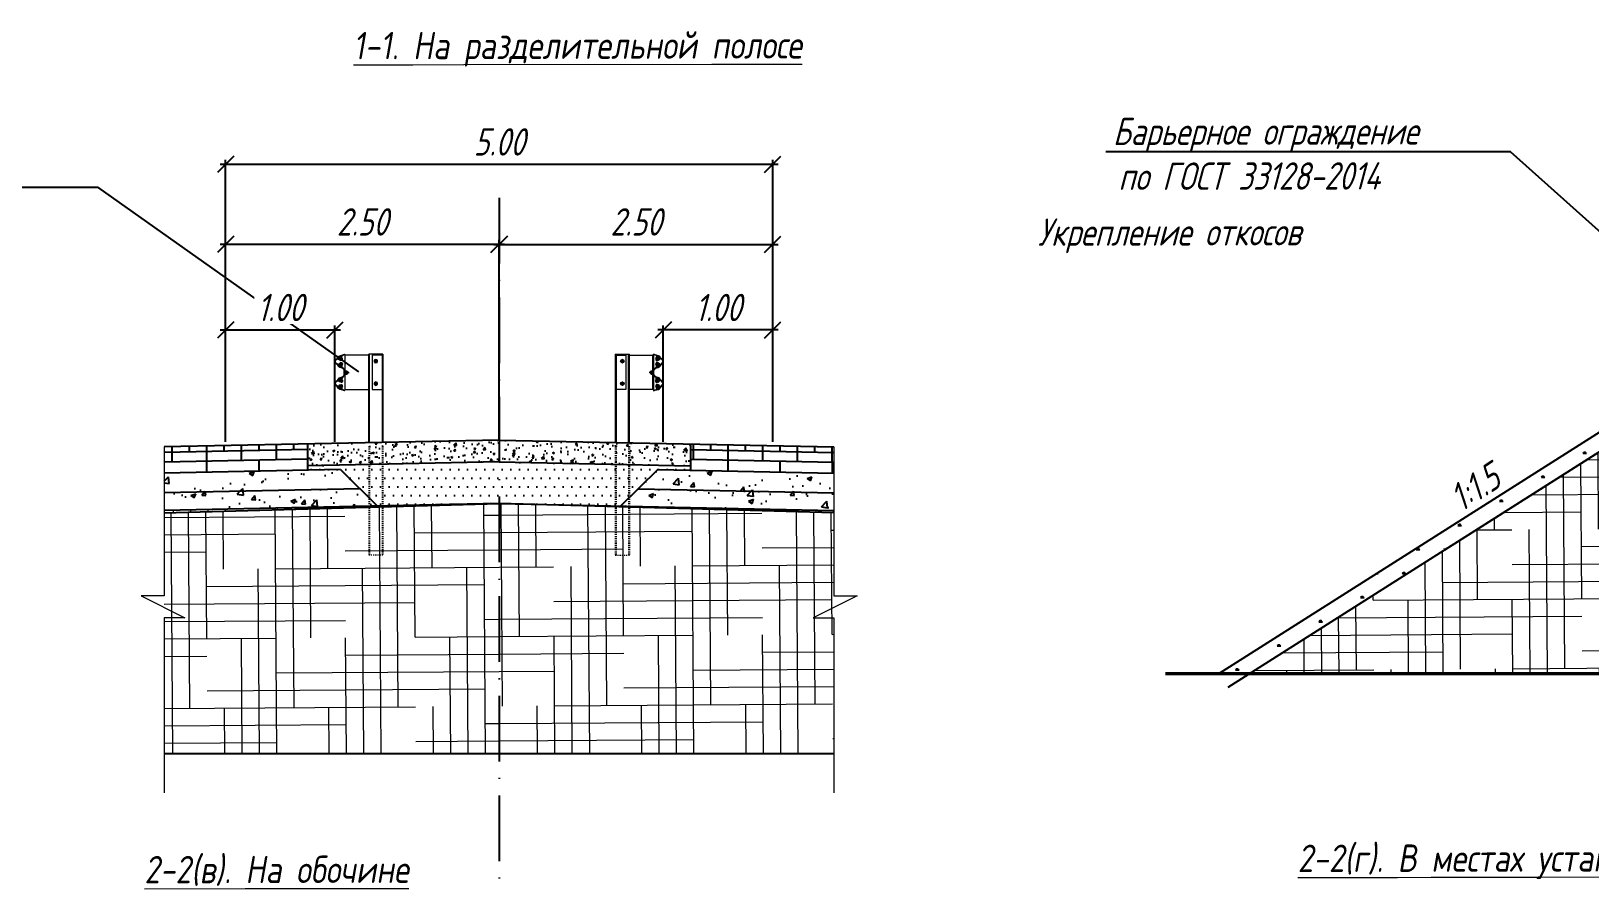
# Model space of a CAD drawing. Header units: millimetres. Extents: x 4241 to 6572, y 870 to 1291.
# Drawn here: x 6226.5 to 6368.9, y 950.5 to 1028.8 of the extents above; entities that cross this region are included whole.
import ezdxf

# ---------------------------------------------------------------- set-up
doc = ezdxf.new("R2010")
doc.units = ezdxf.units.MM
doc.linetypes.add('ACAD_ISO10W100', pattern=[18, 12, -3, 0, -3])
doc.linetypes.add('DASHEDX2', pattern=[38.1, 25.4, -12.7])
doc.layers.get('DEFPOINTS').update_dxf_attribs({"color": 2})
doc.layers.add('1-БО', color=5, linetype='Continuous', lineweight=18)
doc.layers.add('ДО_проект', color=7, linetype='Continuous', lineweight=13)
doc.layers.add('все', color=7, linetype='Continuous')
doc.layers.add('ПРОЕКТ', color=7, linetype='Continuous')
doc.styles.add('M', font='romand.shx', dxfattribs={"width": 0.8, "oblique": 10})
doc.styles.add('ROMANS', font='romans.shx', dxfattribs={"width": 0.75, "oblique": 15})
doc.linetypes.add('zem', pattern='A,1.9,[130,ltypeshp.shx,S=2.4,R=135,X=0.5,Y=-1.8],2,[130,ltypeshp.shx,S=2.4,R=135,X=0.5,Y=-1.8],2,[130,ltypeshp.shx,S=2.4,R=135,X=0.5,Y=-1.8],3.8', length=9.7)
doc.dimstyles.new('Размер1-200', dxfattribs={"dimtxt": 2.5, "dimasz": 1.5, "dimexe": 0.4, "dimexo": 0.0625, "dimgap": 0.5, "dimtad": 1, "dimlfac": 0.2, "dimzin": 0, "dimdsep": 46, "dimtxsty": 'ROMANS', "dimblk": 'OBLIQUE', "dimcen": 0, "dimdle": 0.5, "dimadec": 0, "dimazin": 0, "dimtfac": 1, "dimtmove": 0, "dimatfit": 3, "dimfxl": 1, "dimtolj": 1, "dimtzin": 0, "dimarcsym": 0})
pattern_1 = [(0.4, (2497.999, -233.9371), (6.3387625, 1.6317923), [25.4, -12.7]), (90.4, (2497.999, -233.9371), (-1.5431303, -6.360928), [25.4, -12.7])]
pattern_2 = [(90, (3966.0587, -473.292), (-1.5875, 1e-16), [])]
pattern_3 = [(90, (3966.0587, -473.292), (-3.175, 2e-16), [])]
pattern_4 = [(90, (3966.0587, -473.292), (-4.7625, 3e-16), [])]
pattern_5 = [(50, (3966.0587, -473.292), (4.5546167, -0.398477), [0.47625, -5.23875]), (355, (3966.0587, -473.292), (-0.8810855, 4.776421), [0.381, -4.1910146]), (100.45144, (3966.4382, -473.3253), (3.673531, 4.377944), [0.40475, -4.452256]), (46.1842, (3966.0587, -472.022), (6.776976, -1.051058), [0.714375, -7.858125]), (96.63556, (3966.6234, -472.1097), (5.935103, 6.185653), [0.607126, -6.67839]), (351.18415, (3966.059, -472.022), (5.935103, 6.185653), [0.5715, -6.286493]), (21, (3966.6937, -472.3396), (3.79036, -2.55663), [0.47625, -5.23875]), (326, (3966.6937, -472.3396), (1.545051, 4.604699), [0.381, -4.191]), (71.45144, (3967.0095, -472.5526), (5.3354105, 2.048069), [0.40475, -4.4522484]), (37.5, (3966.0587, -473.292), (0.0772151, 2.113876), [0, -4.1402, 0, -4.2545, 0, -4.206875]), (7.5, (3966.0587, -473.292), (1.6704916, 2.5045144), [0, -2.4257, 0, -4.04495, 0, -1.603375]), (327.5, (3964.6426, -473.292), (3.3897649, -0.1432186), [0, -1.5875, 0, -4.953, 0, -6.57225]), (317.5, (3964.0076, -473.292), (3.7032295, 0.6356623), [0, -2.06375, 0, -3.2893, 0, -4.66725])]
pattern_6 = [(0, (3966.0587, -473.2921), (0.396875, 0.79375), [0, -0.79375])]
pattern_7 = [(50, (5444.2624, 1920.7761), (1.7931505, -0.1568803), [0.1875, -2.0625]), (355, (5444.2624, 1920.776), (-0.3468783, 1.8804803), [0.15, -1.65]), (100.45144, (5444.4119, 1920.763), (1.446272, 1.7236), [0.1593505, -1.7528553]), (46.1842, (5444.2624, 1921.276), (2.6681033, -0.4137982), [0.28125, -3.09375]), (96.63564, (5444.4848, 1921.2416), (2.336655, 2.4352965), [0.239026, -2.6292844]), (351.18416, (5444.2624, 1921.276), (2.336655, 2.4352965), [0.225, -2.475]), (21, (5444.5124, 1921.1511), (1.4922676, -1.0065472), [0.1875, -2.0625]), (326, (5444.5124, 1921.151), (0.6082883, 1.812875), [0.15, -1.65]), (71.45144, (5444.6368, 1921.0672), (2.100556, 0.806328), [0.1593505, -1.7528553]), (37.5, (5444.26244, 1920.7761), (0.03039964, 0.83223463), [0, -1.63, 0, -1.675, 0, -1.65625]), (7.5, (5444.2624, 1920.7761), (0.65767384, 0.9860293), [0, -0.955, 0, -1.5925, 0, -0.63125]), (327.5, (5443.70494, 1920.7761), (1.3345561, -0.05638718), [0, -0.625, 0, -1.95, 0, -2.5875]), (317.5, (5443.4549, 1920.7761), (1.4579654, 0.2502625), [0, -0.8125, 0, -1.295, 0, -1.8375])]
pattern_8 = [(0.4, (3285.3685, 31.8735), (6.3387625, 1.6317923), [25.4, -12.7]), (90.4, (3285.3685, 31.8735), (-1.5431303, -6.360928), [25.4, -12.7])]

# ---------------------------------------------------------------- blocks, each defined once
blk = doc.blocks.new('_OBLIQUE')
at = {"color": 0, "linetype": 'ByBlock'}
blk.add_line((-0.5, -0.5), (0.5, 0.5), dxfattribs=at)
blk = doc.blocks.new('*D839')
at = {"color": 0, "lineweight": -2, "transparency": 16777216}
for p, q in [((6269.74, 1009.37), (6243.74, 1009.37)), ((6244.24, 991.55), (6244.24, 1009.77)), ((6269.24, 991.55), (6269.24, 1009.77))]:
    blk.add_line(p, q, dxfattribs=at)
at = {"layer": 'DEFPOINTS', "color": 0, "linetype": 'Continuous', "transparency": 16777216}
for p in [(6244.24, 1009.37), (6244.24, 991.48), (6269.24, 991.48)]:
    blk.add_point(p, dxfattribs=at)
at = {"color": 0, "linetype": 'Continuous', "lineweight": -2, "transparency": 16777216, "xscale": 1.5, "yscale": 1.5, "zscale": 1.5, "rotation": 180}
blk.add_blockref('_OBLIQUE', (6244.24, 1009.37), dxfattribs=at)
at = {"color": 0, "linetype": 'Continuous', "lineweight": -2, "transparency": 16777216, "xscale": 1.5, "yscale": 1.5, "zscale": 1.5}
blk.add_blockref('_OBLIQUE', (6269.24, 1009.37), dxfattribs=at)
at = {"color": 0, "linetype": 'Continuous', "transparency": 16777216, "insert": (6256.74, 1011.42), "char_height": 2.5, "attachment_point": 5, "style": 'ROMANS', "bg_fill": 3, "box_fill_scale": 1.1, "bg_fill_color": 256, "bg_fill_true_color": 13158600, "bg_fill_transparency": 0}
blk.add_mtext('\\A1;2.50', dxfattribs=at)
blk = doc.blocks.new('*D840')
at = {"color": 0, "lineweight": -2, "transparency": 16777216}
for p, q in [((6268.74, 1009.37), (6294.74, 1009.37)), ((6269.24, 991.55), (6269.24, 1009.77)), ((6294.24, 991.55), (6294.24, 1009.77))]:
    blk.add_line(p, q, dxfattribs=at)
at = {"layer": 'DEFPOINTS', "color": 0, "linetype": 'Continuous', "transparency": 16777216}
for p in [(6294.24, 1009.37), (6269.24, 991.48), (6294.24, 991.48)]:
    blk.add_point(p, dxfattribs=at)
at = {"color": 0, "linetype": 'Continuous', "lineweight": -2, "transparency": 16777216, "xscale": 1.5, "yscale": 1.5, "zscale": 1.5, "rotation": 180}
blk.add_blockref('_OBLIQUE', (6269.24, 1009.37), dxfattribs=at)
at = {"color": 0, "linetype": 'Continuous', "lineweight": -2, "transparency": 16777216, "xscale": 1.5, "yscale": 1.5, "zscale": 1.5}
blk.add_blockref('_OBLIQUE', (6294.24, 1009.37), dxfattribs=at)
at = {"color": 0, "linetype": 'Continuous', "transparency": 16777216, "insert": (6281.74, 1011.42), "char_height": 2.5, "attachment_point": 5, "style": 'ROMANS', "bg_fill": 3, "box_fill_scale": 1.1, "bg_fill_color": 256, "bg_fill_true_color": 13158600, "bg_fill_transparency": 0}
blk.add_mtext('\\A1;2.50', dxfattribs=at)
blk = doc.blocks.new('*D821')
at = {"color": 0, "lineweight": -2, "transparency": 16777216}
for p, q in [((6294.74, 1001.55), (6283.74, 1001.55)), ((6284.24, 991.34), (6284.24, 1001.95)), ((6294.24, 991.34), (6294.24, 1001.95))]:
    blk.add_line(p, q, dxfattribs=at)
at = {"layer": 'DEFPOINTS', "color": 0, "linetype": 'Continuous', "transparency": 16777216}
for p in [(6284.24, 1001.55), (6284.24, 991.28), (6294.24, 991.28)]:
    blk.add_point(p, dxfattribs=at)
at = {"color": 0, "linetype": 'Continuous', "lineweight": -2, "transparency": 16777216, "xscale": 1.5, "yscale": 1.5, "zscale": 1.5, "rotation": 180}
blk.add_blockref('_OBLIQUE', (6284.24, 1001.55), dxfattribs=at)
at = {"color": 0, "linetype": 'Continuous', "lineweight": -2, "transparency": 16777216, "xscale": 1.5, "yscale": 1.5, "zscale": 1.5}
blk.add_blockref('_OBLIQUE', (6294.24, 1001.55), dxfattribs=at)
at = {"color": 0, "linetype": 'Continuous', "transparency": 16777216, "insert": (6289.24, 1003.6), "char_height": 2.5, "attachment_point": 5, "style": 'ROMANS', "bg_fill": 3, "box_fill_scale": 1.1, "bg_fill_color": 256, "bg_fill_true_color": 13158600, "bg_fill_transparency": 0}
blk.add_mtext('\\A1;1.00', dxfattribs=at)
blk = doc.blocks.new('A$C65BF034A')
at = {"layer": '1-БО', "color": 7}
for p, q in [((0, 1700), (0, 950)), ((7, 1700), (7, 950)), ((48, 1634), (48, 1646)), ((72, 1646), (72, 1634)), ((113, 950), (113, 1700)), ((120, 950), (120, 1700)), ((323, 1696), (324, 1700)), ((346, 1687), (323, 1696)), ((333, 1577), (394, 1621)), ((342, 1623), (342, 1620)), ((342, 1620), (346, 1614)), ((343, 1612), (342, 1611)), ((342, 1611), (348, 1602)), ((348, 1602), (342, 1611)), ((350, 1672), (343, 1663)), ((343, 1663), (350, 1672)), ((343, 1663), (344, 1661)), ((347, 1659), (343, 1654)), ((343, 1654), (344, 1651)), ((345, 1595), (347, 1593)), ((348, 1681), (347, 1678)), ((347, 1614), (353, 1605)), ((394, 1654), (348, 1686)), ((354, 1669), (348, 1660)), ((355, 1606), (348, 1615)), ((348, 1602), (350, 1602)), ((348, 1600), (349, 1598)), ((350, 1676), (349, 1674)), ((352, 1672), (350, 1672)), ((350, 1658), (356, 1667)), ((355, 1629), (352, 1630)), ((353, 1587), (354, 1586)), ((354, 1644), (356, 1645)), ((355, 1687), (355, 1686)), ((359, 1624), (355, 1629)), ((356, 1645), (360, 1650)), ((359, 1596), (356, 1599)), ((357, 1622), (364, 1613)), ((360, 1677), (358, 1674)), ((365, 1661), (359, 1652)), ((365, 1614), (359, 1623)), ((360, 1651), (367, 1660)), ((363, 1626), (361, 1626)), ((363, 1648), (365, 1648)), ((370, 1617), (363, 1626)), ((363, 1626), (370, 1617)), ((365, 1648), (371, 1657)), ((371, 1657), (365, 1648)), ((369, 1615), (370, 1617)), ((372, 1606), (369, 1609)), ((371, 1657), (370, 1658)), ((373, 1668), (371, 1665)), ((373, 1615), (372, 1617)), ((373, 1656), (375, 1658)), ((379, 1615), (377, 1618)), ((378, 1656), (380, 1658)), ((383, 1607), (382, 1608)), ((383, 1666), (384, 1667)), ((48, 1444), (48, 1456)), ((72, 1456), (72, 1444)), ((298, 1552), (296, 1550)), ((296, 1550), (296, 1538)), ((296, 1538), (298, 1536)), ((302, 1552), (298, 1552)), ((298, 1552), (298, 1536)), ((298, 1536), (302, 1536)), ((303, 1557), (302, 1556)), ((302, 1556), (302, 1533)), ((302, 1533), (303, 1531)), ((314, 1557), (303, 1557)), ((303, 1557), (303, 1557)), ((303, 1557), (314, 1557)), ((303, 1552), (303, 1550)), ((314, 1552), (303, 1552)), ((303, 1550), (314, 1550)), ((303, 1538), (303, 1536)), ((314, 1538), (303, 1538)), ((303, 1536), (314, 1536)), ((303, 1531), (314, 1531)), ((303, 1531), (303, 1531)), ((314, 1531), (303, 1531)), ((315, 1556), (314, 1557)), ((314, 1557), (314, 1557)), ((314, 1552), (314, 1550)), ((314, 1538), (314, 1536)), ((314, 1531), (315, 1533)), ((314, 1531), (314, 1531)), ((318, 1559), (315, 1559)), ((315, 1559), (315, 1529)), ((315, 1529), (318, 1529)), ((318, 1559), (318, 1529)), ((323, 1530), (323, 1558)), ((394, 1467), (333, 1511)), ((344, 1475), (340, 1469)), ((340, 1469), (341, 1466)), ((347, 1487), (341, 1478)), ((341, 1478), (347, 1487)), ((341, 1478), (341, 1477)), ((346, 1496), (344, 1494)), ((352, 1484), (345, 1475)), ((348, 1491), (346, 1489)), ((349, 1487), (347, 1487)), ((347, 1474), (353, 1483)), ((351, 1459), (353, 1460)), ((353, 1503), (352, 1502)), ((353, 1460), (357, 1465)), ((357, 1493), (355, 1490)), ((362, 1476), (356, 1467)), ((358, 1466), (364, 1475)), ((360, 1463), (362, 1463)), ((362, 1463), (369, 1472)), ((368, 1472), (362, 1463)), ((370, 1483), (368, 1480)), ((369, 1472), (368, 1474)), ((371, 1472), (372, 1474)), ((376, 1471), (377, 1474)), ((380, 1481), (381, 1482)), ((323, 1392), (346, 1401)), ((323, 1392), (324, 1388)), ((344, 1437), (343, 1434)), ((343, 1434), (347, 1429)), ((344, 1427), (343, 1425)), ((343, 1425), (350, 1416)), ((350, 1416), (343, 1425)), ((347, 1410), (348, 1407)), ((348, 1402), (394, 1434)), ((348, 1428), (354, 1419)), ((349, 1414), (350, 1412)), ((356, 1421), (350, 1430)), ((350, 1416), (352, 1416)), ((356, 1443), (354, 1444)), ((355, 1402), (355, 1401)), ((360, 1438), (356, 1443)), ((360, 1411), (358, 1414)), ((359, 1436), (365, 1427)), ((367, 1428), (360, 1437)), ((365, 1440), (363, 1440)), ((371, 1431), (365, 1440)), ((365, 1440), (371, 1431)), ((370, 1430), (371, 1431)), ((373, 1420), (371, 1423)), ((375, 1430), (373, 1432)), ((380, 1430), (378, 1432)), ((384, 1421), (383, 1422))]:
    blk.add_line(p, q, dxfattribs=at)
for points in [[(0, 1700), (120, 1700)], [(0, 1690), (90, 1690), (90, 1400), (0, 1400)], [(49, 1648), (52, 1649), (55, 1651), (59, 1653)], [(59, 1627), (56, 1629), (53, 1630), (49, 1632)], [(61, 1653), (64, 1651), (67, 1650), (71, 1648)], [(71, 1632), (68, 1631), (65, 1629), (61, 1627)], [(120, 1690), (323, 1690), (323, 1400), (120, 1400)], [(324, 1700), (324, 1700)], [(324, 1700), (324, 1700)], [(353, 1628), (352, 1627), (351, 1626), (349, 1625), (348, 1624), (346, 1623), (345, 1622), (344, 1621), (343, 1621), (342, 1620), (342, 1620), (342, 1620)], [(351, 1628), (350, 1628), (349, 1627), (347, 1626), (346, 1625), (345, 1624), (344, 1624), (343, 1623), (343, 1623), (342, 1623), (342, 1623)], [(343, 1654), (343, 1654), (344, 1653), (344, 1653), (345, 1652)], [(343, 1612), (343, 1612), (343, 1613), (344, 1613), (344, 1614), (345, 1614), (347, 1615), (348, 1616), (350, 1617), (351, 1619), (353, 1620), (355, 1621), (356, 1622), (358, 1623), (359, 1624), (360, 1625), (361, 1625), (361, 1626), (361, 1626), (361, 1626)], [(363, 1648), (363, 1648), (363, 1648), (362, 1648), (361, 1649), (360, 1650), (359, 1651), (358, 1652), (356, 1653), (354, 1654), (353, 1655), (351, 1656), (349, 1657), (348, 1658), (347, 1659), (346, 1660), (345, 1661), (344, 1661), (344, 1661), (344, 1661)], [(344, 1651), (344, 1651), (344, 1651), (344, 1650), (345, 1650)], [(345, 1652), (346, 1652), (348, 1651), (349, 1650), (350, 1649), (352, 1648), (353, 1647), (354, 1646), (355, 1645), (356, 1645), (356, 1645), (356, 1645)], [(345, 1650), (346, 1649), (347, 1648), (349, 1648), (350, 1647), (351, 1646), (352, 1645), (353, 1645), (353, 1644), (354, 1644), (354, 1644)], [(368, 1611), (366, 1610), (363, 1608), (361, 1607), (359, 1605), (357, 1604), (355, 1602), (353, 1601), (351, 1599), (350, 1598), (348, 1597), (347, 1596), (346, 1596), (346, 1595), (345, 1595), (345, 1595)], [(351, 1675), (350, 1676), (348, 1677), (348, 1678), (347, 1678), (347, 1678), (347, 1678)], [(347, 1614), (347, 1614), (347, 1614), (347, 1614), (347, 1614), (348, 1615), (348, 1615), (348, 1615), (348, 1615)], [(369, 1609), (367, 1607), (365, 1606), (363, 1604), (361, 1603), (359, 1601), (357, 1600), (355, 1598), (353, 1597), (351, 1596), (350, 1595), (349, 1594), (348, 1593), (347, 1593), (347, 1593), (347, 1593)], [(353, 1678), (351, 1679), (350, 1679), (349, 1680), (349, 1681), (348, 1681), (348, 1681)], [(350, 1658), (349, 1659), (349, 1659), (349, 1659), (349, 1659), (349, 1659), (348, 1659), (348, 1659), (348, 1660)], [(370, 1616), (369, 1615), (368, 1615), (367, 1614), (365, 1612), (363, 1611), (361, 1610), (360, 1608), (358, 1607), (356, 1606), (354, 1605), (353, 1603), (351, 1602), (350, 1602), (349, 1601), (348, 1600), (348, 1600), (348, 1600), (348, 1600)], [(349, 1674), (349, 1674), (349, 1674), (350, 1673)], [(350, 1673), (350, 1673), (351, 1672), (353, 1671), (354, 1670), (356, 1669), (357, 1668), (359, 1666), (361, 1665), (363, 1664), (365, 1662), (367, 1661), (368, 1660), (370, 1659), (371, 1658), (372, 1657), (373, 1657), (373, 1657), (373, 1656), (373, 1656)], [(378, 1656), (378, 1656), (378, 1656), (378, 1657), (377, 1657), (376, 1658), (374, 1659), (373, 1660), (371, 1661), (369, 1663), (367, 1664), (365, 1666), (363, 1667), (360, 1669), (358, 1670), (356, 1672), (354, 1673), (353, 1674), (351, 1675)], [(352, 1630), (352, 1630), (352, 1629), (351, 1629), (351, 1628)], [(380, 1658), (380, 1658), (380, 1659), (379, 1659), (378, 1660), (377, 1660), (376, 1661), (374, 1662), (373, 1664), (371, 1665), (369, 1666), (366, 1668), (364, 1669), (362, 1671), (360, 1673), (358, 1674), (356, 1675), (354, 1677), (353, 1678)], [(355, 1629), (355, 1629), (354, 1629), (354, 1628), (353, 1628)], [(353, 1605), (353, 1605), (353, 1605), (354, 1605), (354, 1606), (354, 1606), (354, 1606), (354, 1606), (355, 1606)], [(356, 1667), (356, 1668), (355, 1668), (355, 1668), (355, 1668), (355, 1668), (355, 1668), (354, 1668), (354, 1669)], [(378, 1604), (377, 1603), (375, 1601), (373, 1600), (371, 1599), (369, 1597), (367, 1596), (365, 1594), (363, 1593), (361, 1592), (360, 1590), (358, 1589), (357, 1588), (356, 1588), (355, 1587), (354, 1587), (354, 1586), (354, 1586)], [(355, 1687), (355, 1687), (356, 1687), (356, 1687), (357, 1686), (358, 1685), (359, 1684)], [(357, 1622), (357, 1622), (358, 1622), (358, 1622), (358, 1622), (358, 1622), (358, 1622), (359, 1623), (359, 1623)], [(359, 1684), (361, 1683), (363, 1682), (365, 1681), (366, 1679), (369, 1678), (371, 1676), (373, 1675), (375, 1674), (376, 1672), (378, 1671), (380, 1670), (381, 1669), (382, 1668), (383, 1668), (384, 1667), (384, 1667), (384, 1667)], [(360, 1651), (360, 1651), (360, 1651), (360, 1651), (360, 1651), (359, 1652), (359, 1652), (359, 1652), (359, 1652)], [(364, 1613), (364, 1613), (364, 1613), (364, 1613), (364, 1613), (365, 1613), (365, 1614), (365, 1614), (365, 1614)], [(367, 1660), (366, 1660), (366, 1660), (366, 1660), (366, 1660), (366, 1661), (365, 1661), (365, 1661), (365, 1661)], [(377, 1618), (377, 1618), (377, 1618), (376, 1617), (375, 1617), (374, 1616), (373, 1615), (371, 1614), (370, 1613), (368, 1611)], [(379, 1615), (379, 1615), (378, 1615), (378, 1615), (377, 1614), (376, 1613), (375, 1612), (373, 1611), (371, 1610), (369, 1609)], [(372, 1617), (372, 1617), (372, 1617), (371, 1617), (370, 1616)], [(370, 1617), (370, 1617), (370, 1617), (370, 1617), (370, 1617)], [(383, 1607), (382, 1607), (382, 1607), (382, 1606), (381, 1606), (380, 1605), (378, 1604)], [(49, 1458), (52, 1459), (55, 1461), (59, 1463)], [(61, 1463), (64, 1461), (67, 1460), (71, 1458)], [(327, 1544), (287, 1544)], [(340, 1469), (341, 1469), (341, 1469), (341, 1469), (342, 1468), (343, 1467), (344, 1466), (346, 1465), (347, 1464), (349, 1463), (350, 1463), (351, 1462), (352, 1461), (353, 1460), (353, 1460), (353, 1460), (353, 1460)], [(341, 1477), (342, 1477), (342, 1476), (343, 1476), (343, 1475), (345, 1474), (346, 1473), (347, 1472), (349, 1471), (351, 1470)], [(341, 1466), (341, 1466), (341, 1466), (342, 1466), (343, 1465), (344, 1464), (345, 1463), (347, 1462), (348, 1462), (349, 1461), (350, 1460), (350, 1460), (351, 1460), (351, 1459)], [(345, 1493), (345, 1493), (344, 1494), (344, 1494), (344, 1494)], [(376, 1471), (376, 1471), (375, 1471), (374, 1472), (373, 1473), (372, 1474), (371, 1475), (369, 1476), (367, 1477), (365, 1479), (363, 1480), (361, 1482), (359, 1483), (357, 1485), (355, 1486), (353, 1488), (351, 1489), (349, 1490), (348, 1491), (346, 1492), (345, 1493)], [(345, 1475), (345, 1475), (346, 1475), (346, 1475), (346, 1475), (346, 1474), (346, 1474), (347, 1474), (347, 1474)], [(347, 1495), (346, 1496), (346, 1496), (346, 1496), (346, 1496)], [(369, 1473), (368, 1473), (367, 1474), (365, 1475), (364, 1477), (362, 1478), (360, 1479), (358, 1480), (357, 1482), (355, 1483), (353, 1484), (351, 1485), (350, 1486), (349, 1487), (348, 1488), (347, 1489), (346, 1489), (346, 1489), (346, 1489)], [(377, 1474), (377, 1474), (377, 1474), (376, 1474), (375, 1475), (374, 1476), (372, 1477), (371, 1478), (369, 1480), (367, 1481), (365, 1483), (363, 1484), (361, 1486), (358, 1487), (356, 1489), (354, 1490), (353, 1491), (351, 1493), (349, 1494), (348, 1495), (347, 1495)], [(351, 1470), (352, 1469), (354, 1468), (356, 1466), (357, 1465), (358, 1465), (359, 1464), (360, 1463), (360, 1463), (360, 1463)], [(352, 1484), (352, 1484), (352, 1484), (352, 1484), (352, 1483), (353, 1483), (353, 1483), (353, 1483), (353, 1483)], [(353, 1503), (353, 1503), (353, 1502), (354, 1502), (354, 1501), (356, 1501), (357, 1500), (358, 1499), (360, 1497), (362, 1496), (364, 1495), (366, 1493), (368, 1492), (370, 1490), (372, 1489), (374, 1487), (375, 1486), (377, 1485), (378, 1484), (379, 1483), (380, 1483), (381, 1482), (381, 1482), (381, 1482)], [(356, 1467), (356, 1467), (356, 1467), (357, 1467), (357, 1467), (357, 1467), (357, 1467), (357, 1466), (358, 1466)], [(362, 1476), (363, 1476), (363, 1476), (363, 1476), (363, 1476), (363, 1476), (364, 1475), (364, 1475), (364, 1475)], [(371, 1472), (371, 1472), (370, 1472), (370, 1472), (369, 1473)], [(59, 1437), (56, 1439), (53, 1440), (49, 1442)], [(71, 1442), (68, 1441), (65, 1439), (61, 1437)], [(354, 1442), (353, 1441), (352, 1440), (351, 1439), (349, 1439), (348, 1438), (347, 1437), (345, 1436), (345, 1435), (344, 1435), (343, 1434), (343, 1434)], [(352, 1443), (351, 1442), (350, 1441), (349, 1441), (348, 1440), (346, 1439), (345, 1438), (345, 1438), (344, 1437), (344, 1437), (344, 1437)], [(344, 1427), (344, 1427), (344, 1427), (345, 1427), (346, 1428), (347, 1429), (348, 1430), (349, 1431), (351, 1432), (353, 1433), (354, 1434), (356, 1435), (358, 1436), (359, 1437), (360, 1438), (361, 1439), (362, 1440), (363, 1440), (363, 1440), (363, 1440)], [(369, 1426), (367, 1424), (365, 1423), (363, 1421), (361, 1420), (358, 1418), (356, 1417), (354, 1415), (353, 1414), (351, 1413), (350, 1412), (348, 1411), (348, 1410), (347, 1410), (347, 1410), (347, 1410)], [(348, 1428), (348, 1429), (348, 1429), (349, 1429), (349, 1429), (349, 1429), (349, 1429), (349, 1429), (350, 1430)], [(371, 1423), (369, 1422), (367, 1420), (364, 1419), (362, 1417), (360, 1416), (358, 1414), (356, 1413), (354, 1412), (353, 1410), (351, 1409), (350, 1409), (349, 1408), (349, 1407), (348, 1407), (348, 1407)], [(372, 1431), (371, 1430), (370, 1429), (368, 1428), (367, 1427), (365, 1426), (363, 1424), (361, 1423), (359, 1422), (358, 1420), (356, 1419), (354, 1418), (353, 1417), (351, 1416), (350, 1415), (350, 1415), (349, 1414), (349, 1414), (349, 1414)], [(354, 1444), (354, 1444), (353, 1444), (353, 1443), (352, 1443)], [(356, 1443), (356, 1443), (356, 1443), (355, 1443), (354, 1442)], [(354, 1419), (354, 1420), (355, 1420), (355, 1420), (355, 1420), (355, 1420), (355, 1420), (356, 1420), (356, 1421)], [(380, 1418), (378, 1417), (376, 1416), (375, 1414), (373, 1413), (371, 1412), (369, 1410), (366, 1409), (365, 1407), (363, 1406), (361, 1405), (359, 1404), (358, 1403), (357, 1402), (356, 1401), (356, 1401), (355, 1401), (355, 1401)], [(359, 1436), (359, 1436), (359, 1436), (359, 1436), (360, 1437), (360, 1437), (360, 1437), (360, 1437), (360, 1437)], [(365, 1440), (365, 1440), (365, 1440), (365, 1440), (365, 1440)], [(365, 1427), (365, 1427), (365, 1427), (366, 1427), (366, 1428), (366, 1428), (366, 1428), (366, 1428), (367, 1428)], [(378, 1432), (378, 1432), (378, 1432), (378, 1432), (377, 1431), (376, 1430), (374, 1429), (373, 1428), (371, 1427), (369, 1426)], [(371, 1431), (371, 1431), (371, 1431), (371, 1431), (371, 1431)], [(380, 1430), (380, 1430), (380, 1429), (379, 1429), (379, 1428), (377, 1428), (376, 1427), (374, 1426), (373, 1424), (371, 1423)], [(373, 1432), (373, 1432), (373, 1431), (373, 1431), (372, 1431)], [(384, 1421), (384, 1421), (384, 1421), (383, 1420), (382, 1420), (381, 1419), (380, 1418)]]:
    blk.add_lwpolyline(points, dxfattribs=at)
blk.add_lwpolyline([(319, 1690), (323, 1690), (323, 1400), (319, 1400)], close=True, dxfattribs=at)
blk.add_lwpolyline([(324, 1388), (347, 1397, 0.05791), (350, 1399), (396, 1431, 0.51597), (396, 1470), (335, 1514, -0.241443), (327, 1530), (327, 1558, -0.241443), (335, 1574), (396, 1618, 0.51597), (396, 1657), (350, 1689, 0.05791), (347, 1691), (324, 1700)], format="xyb", dxfattribs=at)
at = {"layer": '1-БО', "color": 7, "linetype": 'DASHEDX2', "ltscale": 0.1}
for points in [[(0, 920), (0, 0)], [(7, 920), (7, 0)], [(113, 920), (113, 0)], [(120, 920), (120, 0)], [(0, 0), (120, 0)]]:
    blk.add_lwpolyline(points, dxfattribs=at)
at = {"layer": '1-БО', "color": 7}
for centre, radius in [((60, 1640), 15), ((60, 1640), 11.5), ((60, 1640), 8), ((60, 1640), 6.5), ((60, 1450), 15), ((60, 1450), 11.5), ((60, 1450), 8), ((60, 1450), 6.5)]:
    blk.add_circle(centre, radius, dxfattribs=at)
for centre, radius, start, end in [((60, 1640), 13.3, 145.0876, 154.9124), ((60, 1640), 13.2, 205.0876, 214.9124), ((60, 1640), 13.3, 85.0876, 94.9124), ((60, 1640), 13.3, 265.0876, 274.9124), ((60, 1640), 13.3, 25.0876, 34.9124), ((60, 1640), 13.3, 325.0876, 334.9124), ((347, 1608), 5.89, 97.2207, 154.1887), ((353, 1595), 19.1, 125.6035, 125.7493), ((338, 1655), 9.73, 54.7066, 54.9931), ((349, 1665), 5.89, 206.3918, 263.3566), ((342, 1678), 10, 54.874, 68.1311), ((366, 1600), 22.7, 111.3846, 140.0246), ((348, 1608), 5.89, 277.2201, 334.1879), ((345, 1606), 5.82, 305.4936, 305.9732), ((349, 1666), 5.89, 26.3905, 83.3569), ((354, 1678), 7.6, 234.6666, 235.0332), ((367, 1673), 22.7, 220.554, 249.1942), ((357, 1612), 26, 263.3995, 348.0094), ((358, 1661), 26, 12.569, 97.1789), ((346, 1627), 22.7, 291.3861, 320.0231), ((348, 1646), 22.7, 40.5565, 69.1912), ((364, 1620), 5.89, 97.2217, 154.1873), ((366, 1654), 5.89, 206.389, 263.359), ((361, 1629), 3.59, 305.2884, 306.0644), ((369, 1654), 7.52, 234.6845, 235.0556), ((365, 1620), 5.89, 277.2204, 334.1889), ((366, 1654), 5.89, 26.3894, 83.359), ((371, 1656), 0.49, 52.0251, 57.715), ((382, 1638), 20, 305.7044, 54.874), ((60, 1450), 13.3, 145.0876, 154.9124), ((60, 1450), 13.3, 85.0876, 94.9124), ((60, 1450), 13.3, 25.0876, 34.9124), ((309, 1554), 6.02, 152.1954, 207.8046), ((325, 1544), 22.4, 165.4651, 194.5349), ((308, 1534), 5.89, 151.5162, 208.4838), ((309, 1554), 6.02, 332.1843, 27.8157), ((293, 1544), 22.4, 345.4651, 14.5349), ((309, 1534), 5.89, 331.5162, 28.4838), ((347, 1558), 24, 125.7044, 180), ((347, 1530), 24, 180, 234.2956), ((351, 1492), 17.2, 234.2426, 234.4046), ((346, 1481), 5.89, 205.8121, 262.7785), ((346, 1481), 5.89, 25.8125, 82.7785), ((349, 1490), 3.59, 233.9356, 234.7116), ((364, 1489), 22.7, 219.9741, 248.6172), ((356, 1477), 26, 11.9906, 96.6005), ((345, 1462), 22.7, 39.978, 68.6128), ((363, 1469), 5.89, 205.8107, 262.7803), ((365, 1468), 5.82, 234.0268, 234.5064), ((363, 1469), 5.89, 25.8113, 82.7803), ((372, 1476), 5.51, 234.0336, 234.5405), ((382, 1451), 20, 305.126, 54.2956), ((60, 1450), 13.2, 205.0876, 214.9124), ((60, 1450), 13.3, 265.0876, 274.9124), ((60, 1450), 13.3, 325.0876, 334.9124), ((349, 1423), 5.89, 96.6425, 153.6096), ((356, 1408), 21.2, 125.0558, 125.187), ((342, 1410), 10, 291.8689, 305.126), ((367, 1415), 22.7, 110.8054, 139.4467), ((349, 1422), 5.89, 276.6421, 333.6095), ((352, 1413), 3.79, 124.7821, 125.5182), ((358, 1427), 26, 262.8211, 347.431), ((348, 1442), 22.7, 290.8069, 319.4451), ((366, 1434), 5.89, 96.6418, 153.6106), ((366, 1434), 5.89, 276.6416, 333.61)]:
    blk.add_arc(centre, radius, start, end, dxfattribs=at)
blk = doc.blocks.new('*D813')
at = {"color": 0, "lineweight": -2, "transparency": 16777216}
for p, q in [((6243.74, 1001.55), (6254.74, 1001.55)), ((6244.24, 991.34), (6244.24, 1001.95)), ((6254.24, 991.34), (6254.24, 1001.95))]:
    blk.add_line(p, q, dxfattribs=at)
at = {"layer": 'DEFPOINTS', "color": 0, "linetype": 'Continuous', "transparency": 16777216}
for p in [(6254.24, 1001.55), (6244.24, 991.28), (6254.24, 991.28)]:
    blk.add_point(p, dxfattribs=at)
at = {"color": 0, "linetype": 'Continuous', "lineweight": -2, "transparency": 16777216, "xscale": 1.5, "yscale": 1.5, "zscale": 1.5, "rotation": 180}
blk.add_blockref('_OBLIQUE', (6244.24, 1001.55), dxfattribs=at)
at = {"color": 0, "linetype": 'Continuous', "lineweight": -2, "transparency": 16777216, "xscale": 1.5, "yscale": 1.5, "zscale": 1.5}
blk.add_blockref('_OBLIQUE', (6254.24, 1001.55), dxfattribs=at)
at = {"color": 5, "linetype": 'Continuous', "transparency": 16777216, "insert": (6249.24, 1003.6), "char_height": 2.5, "attachment_point": 5, "style": 'ROMANS', "bg_fill": 3, "box_fill_scale": 1.1, "bg_fill_color": 256, "bg_fill_true_color": 13158600, "bg_fill_transparency": 0}
blk.add_mtext('\\A1;1.00', dxfattribs=at)
blk = doc.blocks.new('*D814')
at = {"color": 0, "lineweight": -2, "transparency": 16777216}
for p, q in [((6244.24, 1009.44), (6244.24, 1017.08)), ((6294.24, 1009.44), (6294.24, 1017.08)), ((6243.74, 1016.68), (6294.74, 1016.68))]:
    blk.add_line(p, q, dxfattribs=at)
at = {"layer": 'DEFPOINTS', "color": 0, "linetype": 'Continuous', "transparency": 16777216}
for p in [(6294.24, 1016.68), (6244.24, 1009.37), (6294.24, 1009.37)]:
    blk.add_point(p, dxfattribs=at)
at = {"color": 0, "linetype": 'Continuous', "lineweight": -2, "transparency": 16777216, "xscale": 1.5, "yscale": 1.5, "zscale": 1.5, "rotation": 180}
blk.add_blockref('_OBLIQUE', (6244.24, 1016.68), dxfattribs=at)
at = {"color": 0, "linetype": 'Continuous', "lineweight": -2, "transparency": 16777216, "xscale": 1.5, "yscale": 1.5, "zscale": 1.5}
blk.add_blockref('_OBLIQUE', (6294.24, 1016.68), dxfattribs=at)
at = {"color": 0, "linetype": 'Continuous', "transparency": 16777216, "insert": (6269.24, 1018.73), "char_height": 2.5, "attachment_point": 5, "style": 'ROMANS', "bg_fill": 3, "box_fill_scale": 1.1, "bg_fill_color": 256, "bg_fill_true_color": 13158600, "bg_fill_transparency": 0}
blk.add_mtext('\\A1;5.00', dxfattribs=at)

msp = doc.modelspace()

# ---------------------------------------------------------------- hatches: boundary and pattern name
at = {"ltscale": 100}
h = msp.add_hatch(dxfattribs=at)
h.set_pattern_fill('LINE', color=256, scale=0.5, angle=90)
h.set_pattern_definition(pattern_2)
h.paths.add_polyline_path([(6238.6468, 990.8645), (6238.6468, 990.3644), (6251.7358, 990.6294), (6251.7358, 991.1295)])
h = msp.add_hatch(dxfattribs=at)
h.set_pattern_fill('LINE', color=256, angle=90)
h.set_pattern_definition(pattern_3)
h.paths.add_polyline_path([(6238.6468, 990.3644), (6238.6468, 989.4642), (6251.7358, 989.7292), (6251.7358, 990.6294)])
h = msp.add_hatch(dxfattribs=at)
h.set_pattern_fill('LINE', color=256, scale=0.5, angle=90)
h.set_pattern_definition(pattern_2)
h.paths.add_polyline_path([(6299.8248, 990.3644), (6299.8248, 990.8645), (6286.7358, 991.1295), (6286.7358, 990.6294)])
h = msp.add_hatch(dxfattribs=at)
h.set_pattern_fill('LINE', color=256, angle=90)
h.set_pattern_definition(pattern_3)
h.paths.add_polyline_path([(6299.8248, 989.4642), (6299.8248, 990.3644), (6286.7358, 990.6294), (6286.7358, 989.7292)])
h = msp.add_hatch(dxfattribs=at)
h.set_pattern_fill('LINE', color=256, scale=1.5, angle=90)
h.set_pattern_definition(pattern_4)
h.paths.add_polyline_path([(6238.6468, 989.4642), (6238.6468, 988.464), (6251.7358, 988.729), (6251.7358, 989.7292)])
h = msp.add_hatch()
h.set_pattern_fill('AR-CONC', color=256, scale=0.025)
h.set_pattern_definition(pattern_5)
h.paths.add_polyline_path([(6238.6468, 988.464), (6238.6468, 986.6636), (6256.5358, 987.0258), (6254.7358, 988.7897)])
h = msp.add_hatch()
h.set_pattern_fill('DOTS', color=256, scale=0.5)
h.set_pattern_definition(pattern_6)
h.paths.add_polyline_path([(6269.2358, 989.4833), (6254.7358, 989.1898), (6254.7358, 988.7897), (6258.1358, 985.4578), (6269.2358, 985.6826)])
h.paths.add_polyline_path([(6254.7358, 989.1898), (6251.7358, 989.1291), (6251.7358, 988.729), (6254.7358, 988.7897)])
h = msp.add_hatch()
h.set_pattern_fill('DOTS', color=256, scale=0.5)
h.set_pattern_definition(pattern_6)
h.paths.add_polyline_path([(6269.2358, 989.4833), (6283.7358, 989.1898), (6283.7358, 988.7897), (6280.3358, 985.4578), (6269.2358, 985.6826)])
h.paths.add_polyline_path([(6283.7358, 989.1898), (6286.7358, 989.1291), (6286.7358, 988.729), (6283.7358, 988.7897)])
h = msp.add_hatch()
h.set_pattern_fill('AR-CONC', color=256, scale=0.025)
h.set_pattern_definition(pattern_5)
h.paths.add_polyline_path([(6299.8248, 986.6636), (6299.8248, 988.464), (6283.7358, 988.7897), (6281.9358, 987.0258)])
h = msp.add_hatch(dxfattribs=at)
h.set_pattern_fill('LINE', color=256, scale=1.5, angle=90)
h.set_pattern_definition(pattern_4)
h.paths.add_polyline_path([(6299.8248, 988.464), (6299.8248, 989.4642), (6286.7358, 989.7292), (6286.7358, 988.729)])
h = msp.add_hatch()
h.set_pattern_fill('AR-CONC', color=256, scale=0.025)
h.set_pattern_definition(pattern_5)
h.paths.add_polyline_path([(6238.6468, 986.6636), (6238.6468, 985.0633), (6258.1358, 985.4578), (6256.5358, 987.0258)])
h = msp.add_hatch()
h.set_pattern_fill('AR-CONC', color=256, scale=0.025)
h.set_pattern_definition(pattern_5)
h.paths.add_polyline_path([(6299.8248, 985.0633), (6299.8248, 986.6636), (6281.9358, 987.0258), (6280.3358, 985.4578)])
at = {"layer": 'все', "linetype": 'Continuous'}
h = msp.add_hatch(dxfattribs=at)
h.set_pattern_fill('SWAMP', color=3, scale=0.1, style=0)
h.set_pattern_definition([(0, (4201.661, -465.9163), (1.27, 2.1997045), [0.3175, -2.2225]), (90, (4201.8197, -465.9163), (-1.27, 2.1997045), [0.15875, -4.240659]), (90, (4201.8594, -465.9163), (-1.27, 2.1997045), [0.127, -4.272409]), (90, (4201.78, -465.9163), (-1.27, 2.1997045), [0.127, -4.272409]), (60, (4201.899, -465.9163), (-1.27, 2.1997045), [0.1016, -2.4384]), (120, (4201.7403, -465.9163), (-2.54, 1e-09), [0.1016, -2.4384])])
h.paths.add_polyline_path([(6384.8381, 995.8769), (6374.8381, 995.3979), (6374.8381, 993.8537), (6374.9099, 993.8996), (6384.8381, 994.3752)])
h.paths.add_polyline_path([(6374.8381, 993.8537), (6374.8381, 995.3979), (6335.1279, 970.2159), (6337.899, 970.2163)])
at = {"layer": 'все', "linetype": 'Continuous', "lineweight": 9, "ltscale": 0.2, "true_color": 0x6c0707}
h = msp.add_hatch(dxfattribs=at)
h.set_pattern_fill('HOUND', color=16, angle=0.4)
h.set_pattern_definition([(0.4, (4174.9615, -498.8626), (6.3387625, 1.6317923), [25.4, -12.7]), (90.4, (4174.9615, -498.8626), (-1.5431303, -6.360928), [25.4, -12.7])])
h.paths.add_polyline_path([(6409.8413, 981.7318), (6407.9587, 981.7318), (6411.9587, 983.7318), (6409.8413, 983.7318), (6409.8391, 992.5657), (6397.4403, 992.3153), (6384.6341, 992.056), (6384.6341, 988.1223), (6383.3381, 988.1223), (6383.3381, 992.0298), (6371.9646, 991.7995), (6337.8205, 970.1471), (6371.5228, 970.152), (6409.8413, 970.152)])
h = msp.add_hatch(dxfattribs=at)
h.set_pattern_fill('HOUND', color=16, angle=0.4, style=0)
h.set_pattern_definition(pattern_1)
h.paths.add_polyline_path([(6238.6468, 984.847), (6269.2358, 985.6826), (6269.2358, 962.8453), (6238.6468, 962.8453)])
h = msp.add_hatch(dxfattribs=at)
h.set_pattern_fill('HOUND', color=16, angle=0.4, style=0)
h.set_pattern_definition(pattern_8)
h.paths.add_polyline_path([(6238.6468, 985.0633), (6269.2358, 985.6826), (6238.6468, 984.847)])
h = msp.add_hatch(dxfattribs=at)
h.set_pattern_fill('HOUND', color=16, angle=0.4, style=0)
h.set_pattern_definition(pattern_1)
h.paths.add_polyline_path([(6299.8248, 984.847), (6269.2358, 985.6826), (6269.2358, 962.8453), (6299.8248, 962.8453)])
h = msp.add_hatch(dxfattribs=at)
h.set_pattern_fill('HOUND', color=16, angle=0.4, style=0)
h.set_pattern_definition(pattern_8)
h.paths.add_polyline_path([(6299.8248, 985.0633), (6269.2358, 985.6826), (6299.8248, 984.847)])

# ---------------------------------------------------------------- linework, layer by layer
at = {"color": 1, "linetype": 'ACAD_ISO10W100', "ltscale": 0.5}
msp.add_line((6269.2358, 1013.6226), (6269.2358, 950.7579), dxfattribs=at)
for points in [[(6324.6701, 1017.8374), (6361.6307, 1017.8374), (6384.0229, 997.8508)], [(6254.7358, 988.7897), (6258.1358, 985.4578)], [(6283.7358, 988.7897), (6280.3358, 985.4578)], [(6238.6468, 984.847), (6269.2358, 985.6826)], [(6299.8248, 984.847), (6269.2358, 985.6826)]]:
    msp.add_lwpolyline(points)
at = {"color": 7, "flags": 128}
for points in [[(6384.8381, 995.8746), (6374.8381, 995.3979), (6335.019, 970.1468)], [(6384.8381, 994.3729), (6375.3061, 993.9185), (6335.8223, 968.88)]]:
    msp.add_lwpolyline(points, dxfattribs=at)
at = {"linetype": 'ByBlock', "ltscale": 100}
for points in [[(6269.2358, 991.4837), (6238.6468, 990.8645)], [(6251.7358, 990.6294), (6238.6468, 990.3644)], [(6286.7358, 990.6294), (6299.8248, 990.3644)], [(6251.7358, 989.7292), (6238.6468, 989.4642)], [(6254.7358, 988.7897), (6238.6468, 988.464)], [(6269.2358, 989.4833), (6251.7358, 989.1291)], [(6269.2358, 989.4833), (6286.7358, 989.1291)], [(6283.7358, 988.7897), (6299.8248, 988.464)], [(6286.7358, 989.7292), (6299.8248, 989.4642)], [(6256.5358, 987.0258), (6238.6468, 986.6636)], [(6281.9358, 987.0258), (6299.8248, 986.6636)], [(6269.2358, 985.6826), (6238.6468, 985.0633)], [(6269.2358, 985.6826), (6299.8248, 985.0633)]]:
    msp.add_lwpolyline(points, dxfattribs=at)
at = {"color": 140, "linetype": 'Continuous', "lineweight": 18, "const_width": 0.2}
msp.add_lwpolyline([(6402.3781, 992.4155), (6371.9828, 991.8111), (6355.6543, 981.4564)], dxfattribs=at)
at = {"linetype": 'zem', "ltscale": 0.5, "const_width": 0.3}
msp.add_lwpolyline([(6330.1279, 970.146), (6371.5228, 970.152), (6409.8413, 970.152)], dxfattribs=at)
at = {"linetype": 'zem', "ltscale": 0.5}
msp.add_lwpolyline([(6238.6468, 962.8453), (6299.8248, 962.8453)], dxfattribs=at)
at = {"layer": 'ДО_проект', "lineweight": 13}
for points in [[(6238.6468, 990.8645), (6238.6411, 977.2567), (6236.5237, 977.2567), (6240.5237, 975.2567), (6238.6411, 975.2567), (6238.6411, 959.2567)], [(6299.8248, 990.8645), (6299.8305, 977.2567), (6301.948, 977.2567), (6297.948, 975.2567), (6299.8305, 975.2567), (6299.8305, 959.2567)]]:
    msp.add_lwpolyline(points, dxfattribs=at)

# ---------------------------------------------------------------- texts
at = {"style": 'M', "oblique": 15, "width": 0.75}
msp.add_text('1:1.5', height=2.5, rotation=33.151461, dxfattribs=at).set_placement((6357.1519, 984.8682))
at = {"layer": 'ПРОЕКТ', "lineweight": 18, "style": 'M', "oblique": 15, "width": 0.75}
for s, p in [('Барьерное ограждение', (6325.3214, 1018.4404)), ('по ГОСТ 33128-2014', (6325.8263, 1014.3338)), ('Укрепление откосов', (6318.4774, 1009.2308))]:
    msp.add_text(s, height=2.5, rotation=0.103257, dxfattribs=at).set_placement(p)
at = {"layer": 'ПРОЕКТ', "lineweight": 18, "char_height": 2.5, "attachment_point": 3, "rotation": 0.103257, "style": 'M'}
for s, insert, width in [('{\\L1-1. На разделительной полосе}', (6296.9179, 1028.8461), 87.621621), ('{\\L2-2(г). В местах установки лотков}', (6386.8275, 954.5984), 111.081037), ('{\\L2-2(в). На обочине}', (6260.9882, 953.5289), 87.621621)]:
    msp.add_mtext(s, dxfattribs=dict(at, insert=insert, width=width))

# ---------------------------------------------------------------- next in the draw order: dimensions: what is measured, and where the dimension line sits
at = {"color": 5, "linetype": 'Continuous'}
dim = msp.add_aligned_dim(p1=(6269.2358, 991.4837), p2=(6244.2358, 991.4837), distance=-17.89, dimstyle='Размер1-200', override={"dimgap": 0.8, "dimlfac": 0.1, "dimtfill": 1}, dxfattribs=at)
dim.commit()
dim.dimension.update_dxf_attribs({"geometry": '*D839', "text_midpoint": (6256.7358, 1011.4237)})

# ---------------------------------------------------------------- next in the draw order: hatches: boundary and pattern name
h = msp.add_hatch()
h.set_pattern_fill('AR-CONC', color=256, scale=0.25)
h.set_pattern_definition(pattern_7)
h.paths.add_polyline_path([(6269.2358, 991.4837), (6251.7358, 991.1295), (6251.7358, 989.1291), (6269.2358, 989.4833)])

# ---------------------------------------------------------------- next in the draw order: linework, layer by layer
for points in [[(6195.5766, 1014.6062), (6232.5372, 1014.6062), (6256.381, 997.7183)], [(6251.7358, 991.1295), (6251.7358, 988.729)]]:
    msp.add_lwpolyline(points)
at = {"linetype": 'ByBlock', "ltscale": 100}
msp.add_lwpolyline([(6269.2358, 991.4837), (6299.8248, 990.8645)], dxfattribs=at)

# ---------------------------------------------------------------- next in the draw order: block references
at = {"color": 2, "linetype": 'Continuous', "xscale": -0.0108, "yscale": 0.0108, "zscale": 0.0108}
msp.add_blockref('A$C65BF034A', (6258.6206, 980.9812), dxfattribs=at)

# ---------------------------------------------------------------- next in the draw order: dimensions: what is measured, and where the dimension line sits
at = {"color": 5, "linetype": 'Continuous'}
for p1, p2, distance, override, picture, middle in [((6269.2358, 991.4837), (6294.2358, 991.4837), 17.89, {"dimgap": 0.8, "dimlfac": 0.1, "dimtfill": 1}, '*D840', (6281.7358, 1011.4237)), ((6244.2358, 991.2813), (6254.2358, 991.2813), 10.2655, {"dimgap": 0.8, "dimlfac": 0.1, "dimclrt": 5, "dimtfill": 1}, '*D813', (6249.2358, 1003.5968))]:
    dim = msp.add_aligned_dim(p1=p1, p2=p2, distance=distance, dimstyle='Размер1-200', override=override, dxfattribs=at)
    dim.commit()
    dim.dimension.update_dxf_attribs({"geometry": picture, "text_midpoint": middle})

# ---------------------------------------------------------------- next in the draw order: hatches: boundary and pattern name
h = msp.add_hatch()
h.set_pattern_fill('AR-CONC', color=256, scale=0.25)
h.set_pattern_definition(pattern_7)
h.paths.add_polyline_path([(6269.2358, 991.4837), (6286.7358, 991.1295), (6286.7358, 989.1291), (6269.2358, 989.4833)])

# ---------------------------------------------------------------- next in the draw order: linework, layer by layer
msp.add_lwpolyline([(6286.7358, 991.1295), (6286.7358, 988.729)])

# ---------------------------------------------------------------- next in the draw order: dimensions: what is measured, and where the dimension line sits
dim = msp.add_aligned_dim(p1=(6244.2358, 1009.3737), p2=(6294.2358, 1009.3737), distance=7.3063, dimstyle='Размер1-200', override={"dimgap": 0.8, "dimlfac": 0.1, "dimtfill": 1}, dxfattribs=at)
dim.commit()
dim.dimension.update_dxf_attribs({"geometry": '*D814', "text_midpoint": (6269.2358, 1018.73)})

# ---------------------------------------------------------------- next in the draw order: dimensions: what is measured, and where the dimension line sits
dim = msp.add_aligned_dim(p1=(6294.2358, 991.2813), p2=(6284.2358, 991.2813), distance=-10.2655, dimstyle='Размер1-200', override={"dimgap": 0.8, "dimlfac": 0.1, "dimtfill": 1}, dxfattribs=at)
dim.commit()
dim.dimension.update_dxf_attribs({"geometry": '*D821', "text_midpoint": (6289.2358, 1003.5968)})

# ---------------------------------------------------------------- next in the draw order: block references
at = {"color": 2, "linetype": 'Continuous', "xscale": 0.0108, "yscale": 0.0108, "zscale": 0.0108}
msp.add_blockref('A$C65BF034A', (6279.851, 980.9812), dxfattribs=at)

doc.saveas('drawing.dxf')
